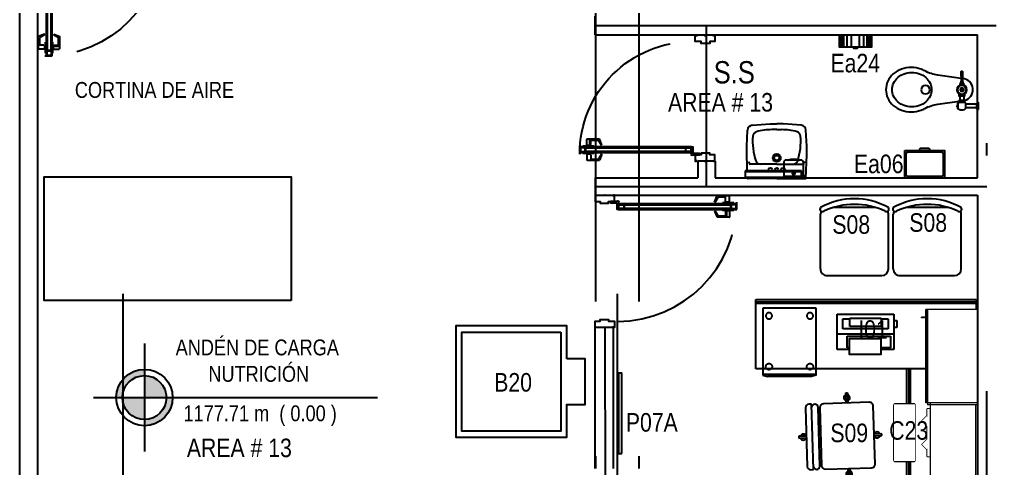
# Model space of a CAD drawing. Extents: x -28 to 131, y -33 to 63.
# Drawn here: x 3.16 to 11.03, y 25.4 to 29.03 of the extents above; entities that cross this region are included whole.
import ezdxf

# ---------------------------------------------------------------- set-up
doc = ezdxf.new("R2010")
doc.units = 0
doc.header["$LTSCALE"] = 10
doc.set_wipeout_variables(frame=1)
doc.header["$PDSIZE"] = 0.1
for name, pattern in [('DASHDOT', [1, 0.5, -0.25, 0, -0.25]), ('DASHDOT2', [12.7, 6.35, -3.175, 0, -3.175]), ('HIDDEN', [0.375, 0.25, -0.125]), ('HIDDEN2', [0.1875, 0.125, -0.0625])]:
    doc.linetypes.add(name, pattern=pattern)
for name, color, linetype in [('arq-accesorios de baño', 2, 'Continuous'), ('arq-accesorios de baño-texto', 2, 'Continuous'), ('arq-ejes', 251, 'DASHDOT2'), ('arq-ejes-principales', 1, 'DASHDOT'), ('arq-equipamiento', 1, 'Continuous'), ('arq-escaleras', 1, 'Continuous'), ('arq-mob-equipo', 150, 'Continuous'), ('arq-mobiliario', 1, 'Continuous'), ('arq-muro', 5, 'Continuous'), ('arq-niveles', 1, 'Continuous'), ('arq-pared mamposteria', 4, 'Continuous'), ('arq-puertas', 1, 'Continuous'), ('arq-san', 1, 'Continuous'), ('arq-text-aposentos', 3, 'Continuous'), ('arq-text-codigo', 1, 'Continuous'), ('arq-text-equipamento', 2, 'Continuous'), ('arq-text-equipamiento', 2, 'Continuous'), ('arq-vigas', 251, 'HIDDEN'), ('arq-wipeout', 2, 'HIDDEN'), ('modificaciones 06-07-10', 200, 'Continuous')]:
    doc.layers.add(name, color=color, linetype=linetype)
doc.layers.add('mv', color=191, linetype='Continuous', plot=False)
doc.styles.add('dape 2', font='ARIALN.TTF')

# ---------------------------------------------------------------- blocks, each defined once
blk = doc.blocks.new('B20')
for points in [[(0.9, 0.6335), (0.9, 0.9), (0, 0.9), (0, 0), (0.9, 0), (0.9, 0.2665), (1.0474, 0.2665), (1.0474, 0.6335)], [(0.85, 0.85), (0.85, 0.05), (0.05, 0.05), (0.05, 0.85)]]:
    blk.add_lwpolyline(points, close=True)
blk = doc.blocks.new('*U122')
at = {"layer": 'arq-puertas'}
for p, q in [((0.07, 1.068), (0.0563, 1.068)), ((0.0625, 1.043), (0.0625, 0.953)), ((0.07, 1.043), (0.0625, 1.043)), ((0.115, 1.043), (0.1225, 1.043)), ((0.1225, 1.043), (0.1225, 0.953)), ((0.006, 1.0055), (0.006, 0.9085)), ((0.0575, 1.0105), (0.011, 1.0105)), ((0.016, 0.9835), (0.016, 0.9169)), ((0.0506, 0.978), (0.016, 0.978)), ((0.0506, 0.978), (0.0575, 0.9855)), ((0.0575, 1.0155), (0.0575, 0.9805)), ((0.0625, 1.0155), (0.0575, 1.0155)), ((0.0625, 0.9805), (0.0575, 0.9805)), ((0.07, 0.953), (0.0625, 0.953)), ((0.115, 0.953), (0.1225, 0.953)), ((0.1225, 1.0155), (0.1275, 1.0155)), ((0.1225, 0.9805), (0.1275, 0.9805)), ((0.1275, 1.0155), (0.1275, 0.9805)), ((0.1275, 1.0105), (0.174, 1.0105)), ((0.1275, 0.9855), (0.167, 0.9855)), ((0.1344, 0.978), (0.1275, 0.9855)), ((0.1344, 0.978), (0.169, 0.978)), ((0.169, 0.9835), (0.169, 0.9169)), ((0.179, 1.0055), (0.179, 0.9085)), ((0.0552, 0.889), (0.006, 0.9085)), ((0.057, 0.8924), (0.016, 0.9169)), ((0.057, 0.8924), (0.0552, 0.889)), ((0.128, 0.8924), (0.169, 0.9169)), ((0.128, 0.8924), (0.1298, 0.889)), ((0.1298, 0.889), (0.179, 0.9085))]:
    blk.add_line(p, q, dxfattribs=at)
for points in [[(0.115, 1.068), (0.07, 1.068), (0.07, 0.109), (0.115, 0.109)], [(0.0775, 1.023), (0.1075, 1.023), (0.1075, 1.063), (0.0775, 1.063)], [(0.1075, 0.159), (0.0775, 0.159), (0.0775, 1.018), (0.1075, 1.018)], [(0.0775, 0.154), (0.1075, 0.154), (0.1075, 0.114), (0.0775, 0.114)]]:
    blk.add_lwpolyline(points, close=True, dxfattribs=at)
for points in [[(0.0073, -0.069), (0, -0.069), (0, -0.079), (0.05, -0.079), (0.05, -0.039), (0.065, -0.039), (0.065, 0.031), (0.05, 0.031), (0.05, 0.079), (0, 0.079), (0, 0.069), (0.01, 0.069)], [(0.0513, 0.0953), (0.0513, 0.0453), (0.0613, 0.0453), (0.0613, 0.0953)], [(0.065, 0.109), (0.115, 0.109), (0.115, 0.099), (0.065, 0.099)], [(1.0627, -0.069), (1.07, -0.069), (1.07, -0.079), (1.02, -0.079), (1.02, -0.039), (1.005, -0.039), (1.005, 0.031), (1.02, 0.031), (1.02, 0.079), (1.07, 0.079), (1.07, 0.069), (1.06, 0.069)]]:
    blk.add_lwpolyline(points, dxfattribs=at)
blk.add_circle((0.0563, 0.104), 0.01, dxfattribs=at)
at = {"layer": 'arq-puertas', "color": 251, "linetype": 'HIDDEN2'}
blk.add_arc((0.0563, 0.104), 0.964, 0, 90, dxfattribs=at)
at = {"layer": 'arq-puertas'}
for centre, radius, start, end in [((0.011, 1.0055), 0.005, 90, 180), ((0.167, 0.9835), 0.002, 360, 90), ((0.174, 1.0055), 0.005, 360, 90)]:
    blk.add_arc(centre, radius, start, end, dxfattribs=at)
for p in [(0, 0), (1.07, 0)]:
    blk.add_point(p, dxfattribs=at)
blk = doc.blocks.new('*U130')
for p, q in [((-0.0495, 0.009), (-0.0362, 0.009)), ((-0.0495, 0), (-0.0362, 0)), ((-0.0362, 0.0122), (-0.0328, 0.0122)), ((-0.005, 0), (0.005, 0)), ((0, 0.005), (0, -0.005)), ((0.0495, 0.0155), (0.0875, 0.0155)), ((0.0875, 0.0171), (0.0996, 0.0171)), ((0.0996, 0), (0.0875, 0)), ((0.1137, 0.0295), (0.1137, 0.0306)), ((0.1179, 0.0361), (0.1179, 0.0306)), ((0.1328, 0.0361), (0.1328, 0.0306)), ((0.1477, 0.0361), (0.1477, 0.0306)), ((0.1519, 0.0295), (0.1519, 0.0306)), ((-0.0495, -0.009), (-0.0362, -0.009)), ((-0.0362, -0.0122), (-0.0328, -0.0122)), ((0.0495, -0.0155), (0.0875, -0.0155)), ((0.0875, -0.0171), (0.0996, -0.0171)), ((0.1178, -0.1195), (0.1178, -0.0295)), ((0.1478, -0.1195), (0.1478, -0.0295)), ((0.1189, -0.1195), (0.1189, -0.127)), ((0.1328, -0.1195), (0.1328, -0.127)), ((0.1467, -0.1195), (0.1467, -0.127))]:
    blk.add_line(p, q)
for points in [[(-0.0906, 0.0045), (-0.1173, 0.1942, 0.094509), (-0.1525, 0.301, -0.039467), (-0.1659, 0.3305, -0.087429), (-0.1799, 0.4101, -0.087429), (-0.1659, 0.4897, -0.093201), (-0.1272, 0.555, -0.102722), (-0.0677, 0.5998, -0.110644), (0, 0.615, -0.110644), (0.0677, 0.5998, -0.102722), (0.1272, 0.555, -0.093201), (0.1659, 0.4897, -0.087429), (0.1799, 0.4101, -0.087429), (0.1659, 0.3305, -0.039467), (0.1525, 0.301, 0.094509), (0.1173, 0.1942), (0.0932, 0.023)], [(0.0996, -0.0196, 0.154601), (0.1124, -0.0295), (0.1531, -0.0295, 0.455032), (0.1531, 0.0295), (0.1137, 0.0295, 0.259938), (0.0996, 0.0196)], [(0.0875, -0.0212, -0.865478), (-0.0899, -0.0045, -0.865478)]]:
    blk.add_lwpolyline(points, format="xyb")
for points in [[(-0.1399, 0.4049, 0.087447), (-0.129, 0.343, 0.09321), (-0.0989, 0.2923, 0.102716), (-0.0526, 0.2574, 0.110623), (0, 0.2456, 0.110623), (0.0526, 0.2574, 0.102716), (0.0989, 0.2923, 0.09321), (0.129, 0.343, 0.087447), (0.1399, 0.4049, 0.087447), (0.129, 0.4668, 0.09321), (0.0989, 0.5176, 0.102716), (0.0526, 0.5524, 0.110623), (0, 0.5642, 0.110623), (-0.0526, 0.5524, 0.102716), (-0.0989, 0.5176, 0.09321), (-0.129, 0.4668, 0.087447)], [(-0.069, 0.004), (-0.1439, 0.0059, 0.421553), (-0.149, 0.0009), (-0.149, -0.0009, 0.421553), (-0.1439, -0.0059), (-0.069, -0.004)], [(0.1365, 0.0361), (0.1291, 0.0361), (0.1291, 0.038, -0.414214), (0.1313, 0.0402), (0.1343, 0.0402, -0.414214), (0.1365, 0.038)], [(0.1596, -0.135), (0.106, -0.135, -0.443315), (0.1135, -0.127), (0.152, -0.127, -0.443315)]]:
    blk.add_lwpolyline(points, format="xyb", close=True)
for points in [[(-0.069, 0.0074), (-0.0618, 0.0074), (-0.0618, -0.0074), (-0.069, -0.0074)], [(-0.0618, 0.0113), (-0.0495, 0.0113), (-0.0495, -0.0113), (-0.0618, -0.0113)], [(-0.0495, 0.0165), (-0.0362, 0.0165), (-0.0362, -0.0165), (-0.0495, -0.0165)], [(-0.013, -0.0075), (-0.013, 0.0075), (0, 0.015), (0.013, 0.0075), (0.013, -0.0075), (0, -0.015)], [(0.0996, 0.023), (0.0996, -0.023), (0.0875, -0.023), (0.0875, 0.023)], [(0.1531, 0.0306), (0.1124, 0.0306), (0.1124, 0.0361), (0.1531, 0.0361)], [(0.1134, -0.127), (0.1134, -0.1195), (0.1521, -0.1195), (0.1521, -0.127)]]:
    blk.add_lwpolyline(points, close=True)
blk.add_lwpolyline([(0.0262, 0.0232), (0.0495, 0.0232), (0.0495, -0.0232), (0.0262, -0.0232)])
for centre, radius in [((0, 0.2934), 0.0348), ((0, 0), 0.04), ((0, 0), 0.035), ((0, 0), 0.0095)]:
    blk.add_circle(centre, radius)
blk = doc.blocks.new('*U124')
at = {"linetype": 'Continuous', "ltscale": 20}
for p, q in [((-0.2614, 0.243), (-0.3924, 0.2361)), ((-0.1917, 0.243), (-0.2614, 0.243)), ((-0.0039, 0.2364), (-0.1917, 0.243)), ((-0.4305, 0.1989), (-0.442, 0.0531)), ((-0.1378, 0.2264), (-0.1239, 0.2239)), ((-0.1156, 0), (-0.1156, 0.214)), ((-0.0202, 0.2331), (-0.0202, 0)), ((0, 0), (0, 0.2324)), ((0, 0), (0, 0.2324)), ((-0.1156, 0), (-0.1156, 0.0947)), ((-0.442, 0.0531), (-0.442, 0)), ((-0.442, -0.0531), (-0.442, 0)), ((-0.3953, 0), (-0.3953, 0.0399)), ((-0.3953, 0), (-0.3953, -0.0399)), ((-0.1156, 0), (-0.1156, -0.0947)), ((-0.1156, 0), (-0.1156, -0.214)), ((-0.0202, -0.2331), (-0.0202, 0)), ((0, 0), (0, -0.2324)), ((0, 0), (0, -0.2324)), ((-0.4305, -0.1989), (-0.442, -0.0531)), ((-0.1378, -0.2264), (-0.1239, -0.2239)), ((-0.2614, -0.243), (-0.3924, -0.2361)), ((-0.1917, -0.243), (-0.2614, -0.243)), ((-0.0039, -0.2364), (-0.1917, -0.243))]:
    blk.add_line(p, q, dxfattribs=at)
for centre, radius in [((-0.1666, 0), 0.0318), ((-0.1666, 0), 0.0207), ((-0.0727, 0.0515), 0.0144), ((-0.0727, 0), 0.0126), ((-0.0727, -0.0515), 0.0144)]:
    blk.add_circle(centre, radius, dxfattribs=at)
for centre, radius, start, end in [((-0.3903, 0.1958), 0.0404, 93, 175.5), ((-0.0242, 0.2331), 0.00404, 0, 88), ((-0.004, 0.2324), 0.00404, 0, 88), ((0.0702, 0.0399), 0.4654, 164.50873, 180), ((-0.3394, 0.1535), 0.0404, 94.18128, 164.50873), ((-0.3044, -0.3258), 0.5209, 72.04923, 94.18169), ((-0.156, 0.1313), 0.0404, 0, 72.51071), ((-0.1257, 0.214), 0.0101, 0, 80), ((0.0702, -0.0399), 0.4654, 180, 195.49127), ((-0.156, -0.1313), 0.0404, 287.48929, 0), ((-0.3903, -0.1958), 0.0404, 184.5, 267), ((-0.3394, -0.1535), 0.0404, 195.49127, 265.81872), ((-0.3044, 0.3258), 0.5209, 265.81831, 287.95077), ((-0.1257, -0.214), 0.0101, 280, 0), ((-0.0242, -0.2331), 0.00404, 272, 0), ((-0.004, -0.2324), 0.00404, 272, 0)]:
    blk.add_arc(centre, radius, start, end, dxfattribs=at)
blk = doc.blocks.new('Ea26')
at = {"color": 1}
blk.add_wipeout([(0.2286, -0.05), (-0.2286, -0.05), (-0.2286, 0), (0.2286, 0)], dxfattribs=at).dxf.layer = 'arq-san'
for p, q in [((-0.2286, -0.05), (-0.2286, 0)), ((0.2286, -0.05), (-0.2286, -0.05))]:
    blk.add_line(p, q)
blk.add_line((0.2286, -0.0427), (-0.2286, -0.0427), dxfattribs=at)
at = {"layer": 'arq-san', "color": 1}
blk.add_line((-0.2286, 0), (0.2286, 0), dxfattribs=at)
at = {"layer": 'arq-san'}
blk.add_line((0.2286, 0), (0.2286, -0.05), dxfattribs=at)
blk = doc.blocks.new('*U125')
blk.add_lwpolyline([(0, -0.08), (0, 0.08), (0.11, 0.08, -0.414214), (0.13, 0.06), (0.13, -0.06, -0.414214), (0.11, -0.08)], format="xyb", close=True)
blk.add_circle((0.0176, 0.0006), 0.0104)
for centre, radius, start, end in [((0.0208, 0.0006), 0.0104, 261.20661, 98.79339), ((0.02, 0.0009), 0.1194, 337.20482, 22.79518)]:
    blk.add_arc(centre, radius, start, end)
blk = doc.blocks.new('*U139')
for p, q in [((0.0552, -0.8349), (0.006, -0.8544)), ((0.006, -0.9514), (0.006, -0.8544)), ((0.057, -0.8383), (0.016, -0.8628)), ((0.016, -0.9294), (0.016, -0.8628)), ((0.057, -0.8383), (0.0552, -0.8349)), ((0.128, -0.8383), (0.1298, -0.8349)), ((0.128, -0.8383), (0.169, -0.8628)), ((0.1298, -0.8349), (0.179, -0.8544)), ((0.169, -0.9294), (0.169, -0.8628)), ((0.179, -0.9514), (0.179, -0.8544)), ((0.0506, -0.9239), (0.016, -0.9239)), ((0.0506, -0.9239), (0.0575, -0.9314)), ((0.0575, -0.9614), (0.0575, -0.9264)), ((0.0625, -0.9264), (0.0575, -0.9264)), ((0.0625, -0.9889), (0.0625, -0.8989)), ((0.07, -0.8989), (0.0625, -0.8989)), ((0.115, -0.8989), (0.1225, -0.8989)), ((0.1225, -0.9889), (0.1225, -0.8989)), ((0.1225, -0.9264), (0.1275, -0.9264)), ((0.1344, -0.9239), (0.1275, -0.9314)), ((0.1275, -0.9614), (0.1275, -0.9264)), ((0.1275, -0.9314), (0.167, -0.9314)), ((0.1344, -0.9239), (0.169, -0.9239)), ((0.0575, -0.9564), (0.011, -0.9564)), ((0.0625, -0.9614), (0.0575, -0.9614)), ((0.07, -0.9889), (0.0625, -0.9889)), ((0.115, -0.9889), (0.1225, -0.9889)), ((0.1225, -0.9614), (0.1275, -0.9614)), ((0.1275, -0.9564), (0.174, -0.9564))]:
    blk.add_line(p, q)
for points in [[(0.0073, 0.069), (0, 0.069), (0, 0.079), (0.05, 0.079), (0.05, 0.039), (0.065, 0.039), (0.065, -0.031), (0.05, -0.031), (0.05, -0.079), (0, -0.079), (0, -0.069), (0.01, -0.069)], [(1.0087, 0.069), (1.016, 0.069), (1.016, 0.079), (0.966, 0.079), (0.966, 0.039), (0.951, 0.039), (0.951, -0.031), (0.966, -0.031), (0.966, -0.079), (1.016, -0.079), (1.016, -0.069), (1.006, -0.069)], [(0.0513, -0.0953), (0.0513, -0.0453), (0.0613, -0.0453), (0.0613, -0.0953)], [(0.065, -0.109), (0.115, -0.109), (0.115, -0.099), (0.065, -0.099)]]:
    blk.add_lwpolyline(points)
for points in [[(0.115, -1.0139), (0.07, -1.0139), (0.07, -0.109), (0.115, -0.109)], [(0.0775, -0.154), (0.1075, -0.154), (0.1075, -0.114), (0.0775, -0.114)], [(0.1075, -0.159), (0.0775, -0.159), (0.0775, -0.9639), (0.1075, -0.9639)], [(0.0775, -0.9689), (0.1075, -0.9689), (0.1075, -1.0089), (0.0775, -1.0089)]]:
    blk.add_lwpolyline(points, close=True)
blk.add_circle((0.0563, -0.104), 0.01)
at = {"color": 251, "linetype": 'HIDDEN2'}
blk.add_arc((0.0563, -0.104), 0.91, 270, 0, dxfattribs=at)
for centre, radius, start, end in [((0.167, -0.9294), 0.002, 270, 0), ((0.011, -0.9514), 0.005, 180, 270), ((0.174, -0.9514), 0.005, 270, 0)]:
    blk.add_arc(centre, radius, start, end)
at = {"layer": 'arq-puertas'}
blk.add_point((0, 0), dxfattribs=at)
at = {"layer": 'mv'}
blk.add_line((0.07, -1.014), (0.0563, -1.014), dxfattribs=at)
for p in [(0, 0), (0, 0), (0, 0), (0, 0), (0, 0), (0, 0), (0, 0), (0, 0), (1.016, 0)]:
    blk.add_point(p, dxfattribs=at)
blk = doc.blocks.new('*U101')
at = {"color": 1}
blk.add_lwpolyline([(0.22, 0.16), (0.22, -0.16), (0, -0.16), (0, 0.16)], close=True, dxfattribs=at)
blk.add_lwpolyline([(0.21, 0.13), (0.21, -0.13, -0.414214), (0.19, -0.15), (0.03, -0.15, -0.414214), (0.01, -0.13), (0.01, 0.13, -0.414214), (0.03, 0.15), (0.19, 0.15, -0.414214)], format="xyb", close=True, dxfattribs=at)
blk.add_lwpolyline([(0.22, 0.04), (0.23, 0.04, -0.414214), (0.24, 0.03), (0.24, -0.03, -0.414214), (0.23, -0.04), (0.22, -0.04)], format="xyb", dxfattribs=at)
blk = doc.blocks.new('*U102')
blk.add_line((0.1, 0.26), (0, 0.26))
at = {"color": 251}
for p, q in [((0.1, 0.2543), (0, 0.2543)), ((0.1, 0.2468), (0, 0.2468)), ((0.1, 0.238), (0, 0.238)), ((0.1, 0.2241), (0, 0.2241)), ((0.1, 0.1983), (0, 0.1983)), ((0.1, 0.1633), (0, 0.1633)), ((0.1, 0.0967), (0, 0.0967)), ((0.1, 0.0617), (0, 0.0617)), ((0.1, 0.0359), (0, 0.0359)), ((0.1, 0.022), (0, 0.022)), ((0.1, 0.0132), (0, 0.0132)), ((0.1, 0.0057), (0, 0.0057))]:
    blk.add_line(p, q, dxfattribs=at)
for points in [[(0, 0.26), (0.1, 0.26), (0.1, 0), (0, 0)], [(0.1, 0.1442), (0.1104, 0.1442), (0.1104, 0.1158), (0.1, 0.1158)]]:
    blk.add_lwpolyline(points, close=True)
blk = doc.blocks.new('S08')
for p, q in [((-0.0541, 0.275), (-0.4959, 0.275)), ((-0.55, 0.174), (-0.55, -0.174)), ((0, -0.2209), (0, 0.2209)), ((-0.0541, -0.275), (-0.4959, -0.275))]:
    blk.add_line(p, q)
for centre, radius, start, end in [((-0.0614, 0), 0.5607, 150.62826, 209.37174), ((0.011, 0), 0.5874, 154.96826, 205.03174), ((-0.5382, 0.2592), 0.0198, 327.97259, 126.69006), ((-0.4959, 0.2209), 0.0541, 90, 117.58444), ((-0.0541, 0.2209), 0.0541, 0, 90), ((-0.0541, -0.2209), 0.0541, 270, 0), ((-0.5382, -0.2592), 0.0198, 233.30994, 32.02741), ((-0.4959, -0.2209), 0.0541, 242.41556, 270), ((-0.4959, -0.2209), 0.0541, 242.41556, 270)]:
    blk.add_arc(centre, radius, start, end)
blk = doc.blocks.new('I01')
at = {"layer": 'arq-mobiliario'}
for p, q in [((-0.2286, 0), (-0.2286, -0.2858)), ((0.2286, 0), (-0.2286, 0)), ((0.2286, -0.2858), (0.2286, 0)), ((-0.254, -0.0508), (-0.254, -0.108)), ((-0.2286, -0.0508), (-0.254, -0.0508)), ((-0.127, -0.0381), (-0.1842, -0.0381)), ((-0.1842, -0.0381), (-0.1842, -0.1206)), ((-0.127, -0.0318), (-0.127, -0.1016)), ((0.127, -0.0318), (-0.127, -0.0318)), ((0.127, -0.1016), (0.127, -0.0318)), ((0.1842, -0.0381), (0.127, -0.0381)), ((0.1842, -0.1206), (0.1842, -0.0381)), ((-0.254, -0.108), (-0.2286, -0.108)), ((-0.1842, -0.1206), (0.1842, -0.1206)), ((-0.127, -0.1016), (0.127, -0.1016)), ((0.2286, -0.1587), (-0.2286, -0.1587)), ((0.1488, -0.1778), (-0.2032, -0.1778)), ((-0.2032, -0.1778), (-0.2032, -0.273)), ((0.1488, -0.273), (0.1488, -0.1778)), ((-0.2286, -0.2858), (-0.1263, -0.2858)), ((-0.2032, -0.273), (-0.1263, -0.273)), ((0.1316, -0.273), (0.1488, -0.273)), ((0.1316, -0.2858), (0.2286, -0.2858))]:
    blk.add_line(p, q, dxfattribs=at)
blk.add_lwpolyline([(-0.1263, -0.2), (0.1316, -0.2), (0.1316, -0.323), (-0.1263, -0.323)], close=True, dxfattribs=at)
blk = doc.blocks.new('*U166')
for p, q in [((0.9008, 0), (0, 0)), ((0, 0), (0, -0.56)), ((0.9008, -0.56), (0.9008, 0)), ((0, -0.56), (0.9008, -0.56))]:
    blk.add_line(p, q)
at = {"color": 251}
for p, q in [((0, -0.53), (0.9008, -0.53)), ((0, -0.54), (0.9008, -0.54))]:
    blk.add_line(p, q, dxfattribs=at)
blk = doc.blocks.new('*U109')
at = {"layer": 'arq-mobiliario'}
for p, q in [((-0.1422, 0.1632), (-0.1286, 0.1632)), ((-0.1358, 0.1728), (-0.1286, 0.1728)), ((-0.1636, 0.1248), (-0.1286, 0.1248)), ((-0.1636, 0.1152), (-0.1286, 0.1152)), ((-0.1636, 0.1056), (-0.1286, 0.1056)), ((-0.1636, 0.096), (-0.1286, 0.096)), ((-0.1636, 0.0864), (-0.1286, 0.0864)), ((-0.1614, 0.1344), (-0.1286, 0.1344)), ((-0.155, 0.144), (-0.1286, 0.144)), ((-0.1486, 0.1536), (-0.1286, 0.1536)), ((-0.1636, 0.0768), (-0.1286, 0.0768)), ((-0.1636, 0.0672), (-0.1286, 0.0672)), ((-0.1636, 0.0576), (-0.1286, 0.0576)), ((-0.1636, 0.048), (-0.1286, 0.048)), ((-0.1636, 0.0384), (-0.1286, 0.0384)), ((-0.1636, 0.0288), (-0.1286, 0.0288)), ((-0.1636, 0.0192), (-0.1286, 0.0192)), ((-0.1636, 0.0096), (-0.1286, 0.0096)), ((-0.1636, 0), (-0.1286, 0)), ((-0.1636, -0.0096), (-0.1286, -0.0096)), ((-0.1636, -0.0192), (-0.1286, -0.0192)), ((-0.1636, -0.0288), (-0.1286, -0.0288)), ((-0.1636, -0.0384), (-0.1286, -0.0384)), ((-0.1636, -0.048), (-0.1286, -0.048)), ((-0.1636, -0.0576), (-0.1286, -0.0576)), ((-0.1636, -0.0672), (-0.1286, -0.0672)), ((-0.1636, -0.0768), (-0.1286, -0.0768)), ((-0.1636, -0.0864), (-0.1286, -0.0864)), ((-0.1636, -0.096), (-0.1286, -0.096)), ((-0.1636, -0.1056), (-0.1286, -0.1056)), ((-0.1636, -0.1152), (-0.1286, -0.1152)), ((-0.1636, -0.1248), (-0.1286, -0.1248)), ((-0.1614, -0.1344), (-0.1286, -0.1344)), ((-0.155, -0.144), (-0.1286, -0.144)), ((-0.1486, -0.1536), (-0.1286, -0.1536)), ((-0.1422, -0.1632), (-0.1286, -0.1632)), ((-0.1358, -0.1728), (-0.1286, -0.1728))]:
    blk.add_line(p, q, dxfattribs=at)
for points in [[(-0.4048, -0.23), (-0.2248, -0.23), (-0.2248, 0.23), (-0.4048, 0.23)], [(-0.1261, 0.192), (-0.1261, -0.192), (-0.1011, -0.192), (-0.1011, 0.192)], [(0.11, 0.145), (0.015, 0.145), (0.015, 0.22), (0.11, 0.22)], [(0.015, 0.145), (0.015, 0.22), (0.11, 0.22), (0.11, 0.145)], [(0.145, 0.145), (0.122, 0.145), (0.122, 0.22), (0.145, 0.22)], [(0.122, 0.145), (0.122, 0.22), (0.145, 0.22), (0.145, 0.145)], [(0.0325, 0.095), (0.0325, 0.075), (0.015, 0.075), (0.015, 0.135), (0.0325, 0.135), (0.0325, 0.115), (0.05, 0.115), (0.05, 0.095)], [(0.015, 0.075), (0.015, 0.135), (0.0325, 0.135), (0.0325, 0.115), (0.05, 0.115), (0.05, 0.095), (0.0325, 0.095), (0.0325, 0.075)], [(0.11, 0.075), (0.07, 0.075), (0.07, 0.135), (0.11, 0.135)], [(0.07, 0.075), (0.07, 0.135), (0.11, 0.135), (0.11, 0.075)], [(0.145, 0.075), (0.122, 0.075), (0.122, 0.135), (0.145, 0.135)], [(0.122, 0.075), (0.122, 0.135), (0.145, 0.135), (0.145, 0.075)], [(-0.1961, -0.0325), (-0.1661, -0.0325), (-0.1661, 0.0325), (-0.1961, 0.0325)], [(0.015, -0.22), (0.015, -0.19), (0.0325, -0.19), (0.0325, -0.175), (0.015, -0.175), (0.015, 0.02), (0.0325, 0.02), (0.0325, 0.035), (0.015, 0.035), (0.015, 0.065), (0.11, 0.065), (0.11, -0.22)], [(0.015, -0.22), (0.015, -0.19), (0.0325, -0.19), (0.0325, -0.175), (0.015, -0.175), (0.015, 0.02), (0.0325, 0.02), (0.0325, 0.035), (0.015, 0.035), (0.015, 0.065), (0.11, 0.065), (0.11, -0.22)], [(0.145, -0.01), (0.122, -0.01), (0.122, 0.065), (0.145, 0.065)], [(0.122, -0.01), (0.122, 0.065), (0.145, 0.065), (0.145, -0.01)], [(0.145, -0.0935), (0.122, -0.0935), (0.122, -0.0185), (0.145, -0.0185)], [(0.122, -0.0935), (0.122, -0.0185), (0.145, -0.0185), (0.145, -0.0935)], [(0.145, -0.177), (0.122, -0.177), (0.122, -0.102), (0.145, -0.102)], [(0.122, -0.177), (0.122, -0.102), (0.145, -0.102), (0.145, -0.177)], [(0.145, -0.22), (0.122, -0.22), (0.122, -0.197), (0.145, -0.197)], [(0.122, -0.22), (0.122, -0.197), (0.145, -0.197), (0.145, -0.22)]]:
    blk.add_lwpolyline(points, close=True, dxfattribs=at)
for points in [[(-0.1261, 0.192), (-0.1661, 0.132), (-0.1661, -0.132), (-0.1261, -0.192)], [(-0.1011, 0.0525), (-0.0575, 0.0961), (-0.0949, 0.1336), (-0.1011, 0.1275)], [(-0.1661, 0.0625), (-0.1961, 0.0325), (-0.1961, -0.0325), (-0.1661, -0.0625)], [(-0.1011, -0.1275), (-0.0949, -0.1336), (-0.0575, -0.0961), (-0.1011, -0.0525)]]:
    blk.add_lwpolyline(points, dxfattribs=at)
blk.add_lwpolyline([(0.005, -0.23, -0.414214), (0, -0.225), (0, 0.225, -0.414214), (0.005, 0.23), (0.165, 0.23, -0.414214), (0.17, 0.225), (0.17, -0.225, -0.414214), (0.165, -0.23)], format="xyb", close=True, dxfattribs=at)
for points in [[(-0.2248, -0.23), (-0.4048, -0.23), (-0.4048, 0.23), (-0.2248, 0.23)], [(0.17, 0.23), (0, 0.23), (0, -0.23), (0.17, -0.23)]]:
    blk.add_wipeout(points).dxf.layer = 'arq-mobiliario'
blk.add_wipeout([(-0.1011, -0.192), (-0.1261, -0.192), (-0.1661, -0.132), (-0.1661, -0.0625), (-0.1961, -0.0325), (-0.1961, 0.0325), (-0.1661, 0.0625), (-0.1661, 0.132), (-0.1261, 0.192), (-0.1011, 0.192), (-0.1011, 0.1275), (-0.0949, 0.1336), (-0.0575, 0.0961), (-0.1011, 0.0525), (-0.1011, -0.0525), (-0.0575, -0.0961), (-0.0949, -0.1336), (-0.1011, -0.1275)]).dxf.layer = 'arq-mobiliario'
blk = doc.blocks.new('A02')
blk.add_wipeout([(0, 0), (0.7494, 0), (0.7494, -0.4047), (0.7335, -0.4047), (0.7335, -0.3836), (0.016, -0.3836), (0.016, -0.4047), (0, -0.4047)])
at = {"linetype": 'Continuous', "lineweight": 5}
for p, q in [((0, 0), (0, -0.4047)), ((0, 0), (0.016, 0)), ((0.016, 0), (0.016, -0.4047)), ((0.7335, 0), (0.7335, -0.4047)), ((0.7335, 0), (0.7494, 0)), ((0.7494, 0), (0.7494, -0.4047)), ((0, -0.4047), (0.016, -0.4047)), ((0.7335, -0.4047), (0.7494, -0.4047))]:
    blk.add_line(p, q, dxfattribs=at)
at = {"lineweight": 15}
for p, q in [((0.016, 0), (0.016, -0.3836)), ((0.016, 0), (0.7335, 0)), ((0.7335, 0), (0.7335, -0.3836)), ((0.016, -0.0168), (0.7335, -0.0168)), ((0.016, -0.3836), (0.7335, -0.3836))]:
    blk.add_line(p, q, dxfattribs=at)
at = {"color": 251, "linetype": 'Continuous', "lineweight": 5}
for p, q in [((0, -0.3836), (0.016, -0.3836)), ((0.7335, -0.3836), (0.7494, -0.3836))]:
    blk.add_line(p, q, dxfattribs=at)
blk = doc.blocks.new('*U165')
for p, q in [((1.7847, 0), (0, 0)), ((0, 0), (0, -0.56)), ((1.7847, -0.56), (1.7847, 0)), ((0, -0.56), (1.7847, -0.56))]:
    blk.add_line(p, q)
at = {"color": 251}
for p, q in [((0, -0.53), (1.7847, -0.53)), ((0, -0.54), (1.7847, -0.54))]:
    blk.add_line(p, q, dxfattribs=at)
blk = doc.blocks.new('S09')
for p, q in [((0.2054, 0.2578), (0.2054, 0.3484)), ((0.2183, 0.3475), (0.2054, 0.3475)), ((0.2183, 0.3475), (0.2183, 0.2578)), ((0.4032, 0.2578), (0.03, 0.2578)), ((0.4991, 0.2582), (0.4991, -0.2714)), ((0.52, 0.2582), (0.4991, 0.2582)), ((0, 0.2278), (0, -0.2422)), ((0.4332, -0.2422), (0.4332, 0.2278)), ((0.4477, 0.2311), (0.4477, -0.244)), ((0.55, -0.2422), (0.55, 0.2325)), ((0, 0), (-0.0617, 0)), ((-0.0617, 0), (-0.0617, -0.0144)), ((0.4477, 0.026), (0.4332, 0.026)), ((0.61, 0), (0.55, 0)), ((0.61, -0.0144), (0.61, 0)), ((-0.0617, -0.0144), (0, -0.0144)), ((0.4489, -0.0423), (0.4332, -0.0423)), ((0.55, -0.0144), (0.61, -0.0144)), ((0.03, -0.2722), (0.4032, -0.2722)), ((0.2054, -0.3547), (0.2054, -0.2722)), ((0.2183, -0.2722), (0.2183, -0.3547)), ((0.4991, -0.2714), (0.52, -0.2714)), ((0.2183, -0.3547), (0.2054, -0.3547))]:
    blk.add_line(p, q)
for centre, radius, start, end in [((0.2118, 0.301), 0.0245, 105.24366, 254.75634), ((0.2118, 0.301), 0.0245, 285.24366, 74.75634), ((0.03, 0.2278), 0.03, 90, 180), ((0.4032, 0.2278), 0.03, 0, 90), ((0.4734, 0.2325), 0.0257, 360, 180), ((0.52, 0.2278), 0.0304, 8.80627, 90), ((-0.025, -0.0068), 0.0246, 16.01339, 163.98661), ((0.575, -0.0072), 0.024, 17.42639, 162.57361), ((-0.025, -0.0068), 0.0246, 197.99376, 342.00624), ((0.575, -0.0072), 0.024, 197.42639, 342.57361), ((0.03, -0.2422), 0.03, 180, 270), ((0.2123, -0.3154), 0.0245, 106.3464, 253.6536), ((0.2123, -0.3154), 0.0245, 284.14667, 75.85333), ((0.4032, -0.2422), 0.03, 270, 360), ((0.4734, -0.244), 0.0257, 180, 0), ((0.52, -0.2422), 0.0292, 270, 0)]:
    blk.add_arc(centre, radius, start, end)
blk = doc.blocks.new('*U108')
at = {"layer": 'arq-mobiliario', "linetype": 'HIDDEN2'}
blk.add_lwpolyline([(0, 0), (0, -0.2), (-0.45, -0.2), (-0.45, 0)], close=True, dxfattribs=at)
blk = doc.blocks.new('A01')
blk.add_wipeout([(0, 0), (15.12, 0), (15.12, -8.39), (0, -8.39)])
at = {"lineweight": 15}
for p, q in [((0, 0), (0, -8.07)), ((0, 0), (15.12, 0)), ((15.12, 0), (15.12, -8.07)), ((2.4, -8.07), (7.56, -8.07)), ((12.73, -8.07), (15.12, -8.07))]:
    blk.add_line(p, q, dxfattribs=at)
at = {"linetype": 'Continuous', "lineweight": 5}
for p, q in [((0, -8.07), (15.12, -8.07)), ((0, -8.07), (0, -8.39)), ((0, -8.39), (15.12, -8.39)), ((7.56, -8.07), (7.56, -8.39)), ((15.12, -8.07), (15.12, -8.39))]:
    blk.add_line(p, q, dxfattribs=at)
at = {"color": 251, "linetype": 'Continuous', "lineweight": 5}
for p, q in [((0, -8.19), (15.12, -8.19)), ((13.62, -8.39), (13.62, -8.41)), ((13.62, -8.39), (14.02, -8.39)), ((13.62, -8.41), (14.02, -8.41)), ((13.77, -8.59), (13.87, -8.59)), ((13.77, -8.59), (13.77, -9.08)), ((13.77, -8.62), (13.87, -8.62)), ((13.77, -8.69), (13.87, -8.69)), ((13.77, -8.98), (13.87, -8.98)), ((13.77, -9.04), (13.77, -9.08)), ((13.77, -9.05), (13.87, -9.05)), ((13.77, -9.08), (13.87, -9.08)), ((13.8, -8.41), (13.8, -8.59)), ((13.84, -8.41), (13.84, -8.59)), ((13.87, -8.59), (13.87, -9.08)), ((14.02, -8.39), (14.02, -8.41))]:
    blk.add_line(p, q, dxfattribs=at)
blk = doc.blocks.new('arturito')
for p, q in [((0, 0.0065), (0.04, 0.0165)), ((0.434, 0), (0, 0)), ((0.394, 0.0165), (0.04, 0.0165)), ((0.434, 0.0065), (0.394, 0.0165))]:
    blk.add_line(p, q)
at = {"linetype": 'HIDDEN2'}
for p, q in [((0, -0.536), (0, 0.0065)), ((0.434, 0.0065), (0.434, -0.536)), ((0.434, -0.536), (0, -0.536))]:
    blk.add_line(p, q, dxfattribs=at)
at = {"linetype": 'HIDDEN2', "extrusion": (0, 0, -1)}
for centre in [(0.0509, -0.0627), (0.3831, -0.0627)]:
    blk.add_ellipse(centre, major_axis=(-0.018, 0.018), ratio=1, start_param=1.570796326794897, end_param=7.853981633974483, dxfattribs=at)
at = {"linetype": 'HIDDEN2'}
for centre in [(0.0509, -0.4733), (0.3831, -0.4733)]:
    blk.add_ellipse(centre, major_axis=(0.018, 0.018), ratio=1, start_param=4.712389, end_param=10.995574, dxfattribs=at)

msp = doc.modelspace()

# ---------------------------------------------------------------- hatches: boundary and pattern name
at = {"layer": 'arq-niveles'}
h = msp.add_hatch(color=8, dxfattribs=at)
h.paths.add_polyline_path([(3.9964, 25.9741, 0.414214), (4.1739, 25.7967), (4.1739, 25.9741)])
h.paths.add_polyline_path([(4.1739, 26.1516), (4.1739, 25.9741), (4.3513, 25.9741, 0.414214)])
h.paths.add_polyline_path([(3.9459, 25.9741), (3.9964, 25.9741, -0.414214), (4.1739, 26.1516), (4.1739, 26.2021, 0.414214)])
h.paths.add_polyline_path([(4.1739, 25.7967), (4.1739, 25.7462, 0.414214), (4.4018, 25.9741), (4.3513, 25.9741, -0.414214)])

# ---------------------------------------------------------------- linework, layer by layer
at = {"layer": 'arq-ejes', "ltscale": 0.06}
for p, q in [((10.9929, 22.2162), (10.9929, 33.275)), ((7.821, 28.9833), (11.0679, 28.9833)), ((8.7227, 27.6809), (8.7227, 28.9833)), ((7.821, 27.6809), (10.9929, 27.6809)), ((7.9, 26.5405), (7.905, 22.2912))]:
    msp.add_line(p, q, dxfattribs=at)
at = {"layer": 'arq-ejes-principales'}
for p, q in [((4, 36.9128), (4, -2.6791)), ((8, 36.9128), (8, -2.6791))]:
    msp.add_line(p, q, dxfattribs=at)
at = {"layer": 'arq-equipamiento'}
msp.add_lwpolyline([(8.0377, 25.5212), (8.0377, 26.1712), (8.0113, 26.1712), (8.0113, 25.5212)], close=True, dxfattribs=at)
at = {"layer": 'arq-escaleras'}
msp.add_lwpolyline([(3.3098, 29.7231), (3.1618, 29.7231), (3.1618, 25.25), (3.3098, 25.25)], close=True, dxfattribs=at)
at = {"layer": 'arq-mobiliario'}
msp.add_lwpolyline([(5.361, 26.7598), (3.361, 26.7598), (3.361, 27.7598), (5.361, 27.7598)], close=True, dxfattribs=at)
at = {"layer": 'arq-muro'}
for p, q in [((7.821, 25.4), (7.821, 26.5405)), ((7.971, 26.5405), (7.821, 26.5405)), ((7.971, 25.4), (7.971, 26.5405))]:
    msp.add_line(p, q, dxfattribs=at)
at = {"layer": 'arq-niveles'}
for p, q in [((4.1739, 26.4113), (4.1739, 25.5369)), ((3.7619, 25.9741), (6.0602, 25.9741))]:
    msp.add_line(p, q, dxfattribs=at)
for radius in [0.2279, 0.1775]:
    msp.add_circle((4.1739, 25.9741), radius, dxfattribs=at)
at = {"layer": 'arq-pared mamposteria'}
for p, q in [((7.821, 28.9083), (7.821, 29.0583)), ((7.821, 28.9083), (10.9179, 28.9083)), ((10.9179, 27.7513), (10.9179, 28.9083)), ((10.9179, 27.7513), (10.9179, 28.7949)), ((8.7923, 27.8865), (8.6531, 27.8865)), ((8.6531, 27.8865), (8.6531, 27.7513)), ((8.7923, 27.8865), (8.7923, 27.7513)), ((7.821, 27.7513), (8.6531, 27.7513)), ((7.821, 27.7513), (7.821, 27.6105)), ((7.821, 27.6105), (10.9178, 27.6105))]:
    msp.add_line(p, q, dxfattribs=at)
at = {"layer": 'arq-vigas'}
for p, q in [((7.825, 33), (7.825, 25.4)), ((8.175, 33), (8.175, 25.4))]:
    msp.add_line(p, q, dxfattribs=at)

# ---------------------------------------------------------------- block references
at = {"layer": 'arq-equipamiento', "xscale": -1}
msp.add_blockref('I01', (10.0098, 26.6491), dxfattribs=at)
at = {"layer": 'arq-equipamiento'}
msp.add_blockref('B20', (6.6935, 25.6527), dxfattribs=at)
at = {"layer": 'arq-equipamiento', "rotation": 90}
msp.add_blockref('*U108', (10.6079, 26.5405), dxfattribs=at)
at = {"layer": 'arq-mobiliario'}
for name, p, rotation in [('S08', (9.9207, 26.9599), 270), ('S08', (10.5101, 26.9599), 270), ('*U166', (10.9011, 26.2072), 270), ('S09', (10.0804, 25.6642), 181.7033191101911)]:
    msp.add_blockref(name, p, dxfattribs=dict(at, rotation=rotation))
at = {"layer": 'arq-mobiliario', "xscale": -1, "rotation": 180}
for name, p in [('*U165', (9.1213, 26.2072)), ('arturito', (9.1778, 26.1616))]:
    msp.add_blockref(name, p, dxfattribs=at)
at = {"layer": 'arq-puertas', "xscale": -1, "rotation": 270}
msp.add_blockref('*U139', (8.7108, 27.8865), dxfattribs=at)
at = {"layer": 'arq-puertas', "rotation": 270}
msp.add_blockref('*U122', (7.9, 27.6105), dxfattribs=at)
at = {"layer": 'arq-san', "xscale": -1, "rotation": 90}
msp.add_blockref('*U130', (10.79, 28.4636), dxfattribs=at)
at = {"layer": 'arq-san', "rotation": 270}
msp.add_blockref('*U124', (9.2914, 27.7452), dxfattribs=at)
at = {"layer": 'arq-san', "extrusion": (0, 0, -1), "xscale": -1, "zscale": -1, "rotation": 270}
msp.add_blockref('*U101', (-10.4889, 27.7513), dxfattribs=at)
at = {"layer": 'modificaciones 06-07-10', "xscale": -1, "rotation": 180}
msp.add_blockref('*U122', (3.3098, 29.8021), dxfattribs=at)

# ---------------------------------------------------------------- texts
at = {"layer": 'arq-accesorios de baño-texto', "char_height": 0.15, "attachment_point": 1, "rotation": 0.00001, "style": 'dape 2'}
for s, width, insert in [('Ea24', 0.497693, (9.7264, 28.7536)), ('Ea06', 0.1706, (9.9166, 27.9387))]:
    msp.add_mtext_dynamic_manual_height_columns(s, width=width, gutter_width=0.75, heights=[0], dxfattribs=dict(at, insert=insert))
at = {"layer": 'arq-niveles', "color": 2, "style": 'dape 2'}
msp.add_text('1177.71 m  ( 0.00 )', height=0.128214, dxfattribs=at).set_placement((4.4895, 25.7825))
at = {"layer": 'arq-niveles', "color": 2, "char_height": 0.128214, "attachment_point": 1, "style": 'dape 2'}
for s, insert, width in [('\\pi0.45948;CORTINA DE AIRE', (3.1508, 28.5257), 1.811306), ('\\pi0.1947;ANDÉN DE CARGA\\P\\pi0.45948;NUTRICIÓN', (4.2316, 26.4434), 1.711504)]:
    msp.add_mtext(s, dxfattribs=dict(at, insert=insert, width=width))
at = {"layer": 'arq-text-aposentos', "insert": (8.7816, 28.6945), "char_height": 0.18, "width": 0.3584, "attachment_point": 1, "style": 'dape 2'}
msp.add_mtext('S.S', dxfattribs=at)
at = {"layer": 'arq-text-codigo', "style": 'dape 2'}
for p in [(8.4116, 28.2867), (4.5169, 25.4922)]:
    msp.add_text('AREA # 13', height=0.15, dxfattribs=at).set_placement(p)
at = {"layer": 'arq-text-equipamento', "style": 'dape 2'}
for s, p in [('I01', (9.9514, 26.4492)), ('P07A', (8.0702, 25.6985))]:
    msp.add_text(s, height=0.15, dxfattribs=at).set_placement(p)
msp.add_text('S09', height=0.15, rotation=0, dxfattribs=at).set_placement((9.7257, 25.6134))
at = {"layer": 'arq-text-equipamento', "char_height": 0.15, "width": 0.29482, "attachment_point": 7, "rotation": 0, "style": 'dape 2'}
for insert in [(10.3646, 27.3124), (9.7417, 27.2966)]:
    msp.add_mtext('S08', dxfattribs=dict(at, insert=insert))
at = {"layer": 'arq-text-equipamiento', "insert": (7.0048, 26.1722), "char_height": 0.15, "width": 1.30113, "attachment_point": 1, "style": 'dape 2'}
msp.add_mtext('{\\C256;B20}', dxfattribs=at)

# ---------------------------------------------------------------- next in the draw order: block references
at = {"layer": 'arq-mob-equipo', "xscale": -1}
msp.add_blockref('*U109', (10.4105, 25.6898), dxfattribs=at)
at = {"layer": 'arq-san', "xscale": -1, "rotation": 180}
msp.add_blockref('Ea26', (9.2639, 27.7574), dxfattribs=at)

# ---------------------------------------------------------------- next in the draw order: wipeouts: each hides what was drawn before it
msp.add_wipeout([(10.0595, 28.9083), (10.0595, 28.8083), (9.7995, 28.8083), (9.7995, 28.9083)]).dxf.layer = 'arq-wipeout'

# ---------------------------------------------------------------- next in the draw order: linework, layer by layer
at = {"layer": 'arq-pared mamposteria'}
msp.add_line((8.7923, 27.7513), (10.9179, 27.7513), dxfattribs=at)

# ---------------------------------------------------------------- next in the draw order: block references
at = {"layer": 'arq-accesorios de baño', "rotation": 270}
msp.add_blockref('*U102', (9.7995, 28.9083), dxfattribs=at)
at = {"layer": 'arq-accesorios de baño', "xscale": -1, "rotation": 270}
msp.add_blockref('*U125', (9.4283, 27.7647), dxfattribs=at)
at = {"layer": 'arq-mobiliario', "rotation": 270}
msp.add_blockref('A02', (10.9179, 25.9305), dxfattribs=at)

# ---------------------------------------------------------------- next in the draw order: block references
at = {"layer": 'arq-mobiliario', "xscale": -0.04999999999999716, "yscale": 0.04999999999999716, "zscale": 0.05, "rotation": 270}
msp.add_blockref('A01', (10.9178, 25.9305), dxfattribs=at)

# ---------------------------------------------------------------- next in the draw order: texts
at = {"layer": 'arq-text-equipamento', "style": 'dape 2'}
msp.add_text('C23', height=0.15, rotation=0, dxfattribs=at).set_placement((10.2021, 25.633))

# ---------------------------------------------------------------- next in the draw order: linework, layer by layer
at = {"layer": 'arq-pared mamposteria'}
msp.add_line((10.9178, 27.6105), (10.9179, 23.5812), dxfattribs=at)

doc.saveas('drawing.dxf')
